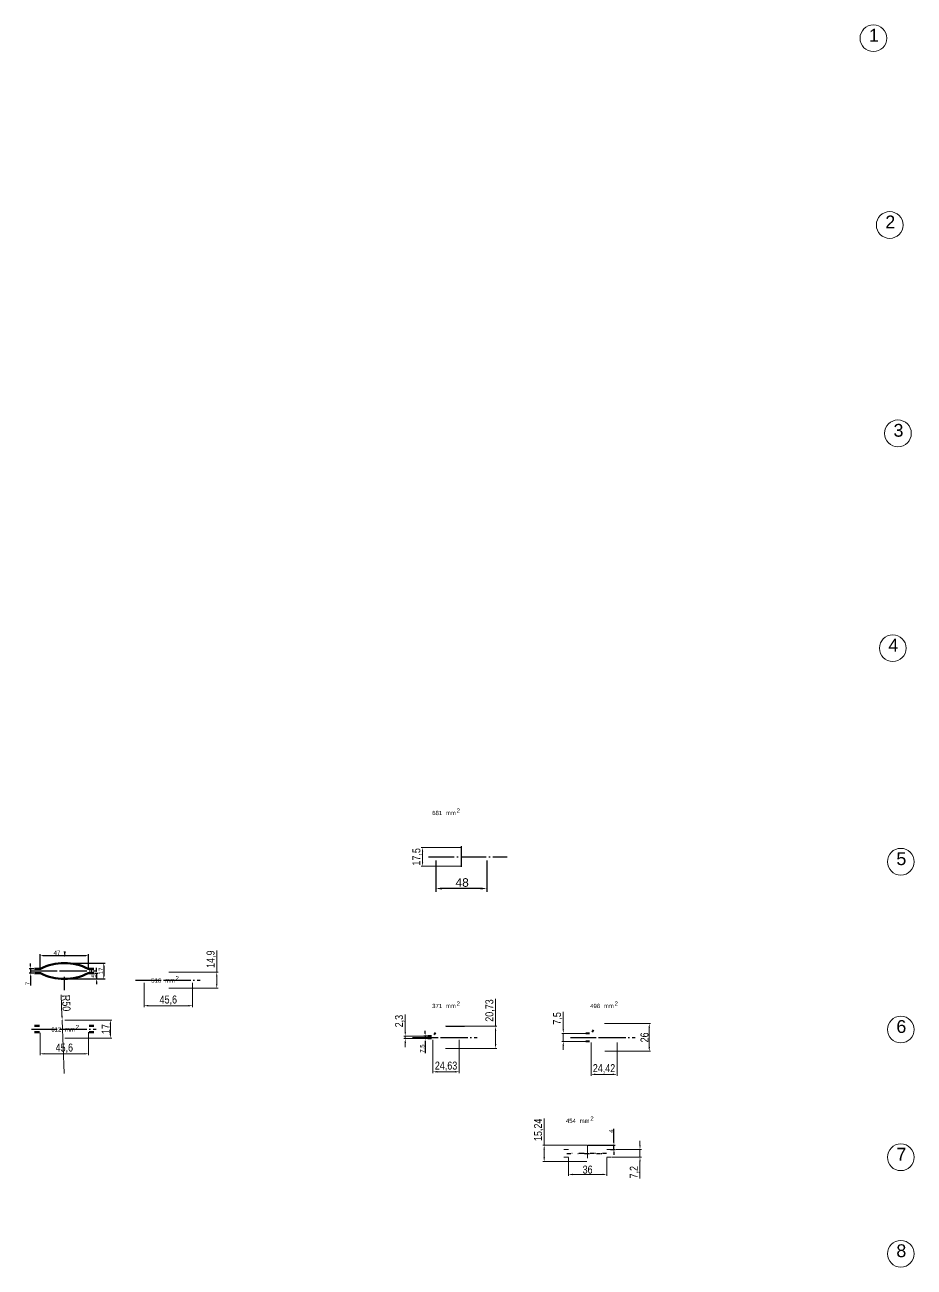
# Model space of a CAD drawing. Header units: millimetres. Extents: x 1526 to 31626, y -4643 to 9189.
# Drawn here: x 14973 to 15807, y 3530 to 4694 of the extents above; entities that cross this region are included whole.
import ezdxf

# ---------------------------------------------------------------- set-up
doc = ezdxf.new("R2010")
doc.units = ezdxf.units.MM
doc.linetypes.add('ACAD_ISO04W100', pattern=[30, 24, -3, 0, -3])
for name, color, linetype, lineweight in [('apm', 4, 'Continuous', 30), ('apm2', 6, 'Continuous', 30), ('Main', 1, 'Continuous', 40), ('осевые', 1, 'ACAD_ISO04W100', 25), ('тонкая', 7, 'Continuous', 20), ('тонкий', 7, 'Continuous', 20)]:
    doc.layers.add(name, color=color, linetype=linetype, lineweight=lineweight)
doc.layers.add('Center', color=6, linetype='ACAD_ISO04W100')
doc.styles.add('s1v4', font='arial.ttf', dxfattribs={"height": 4})
doc.styles.add('s3v2.5', font='arial.ttf', dxfattribs={"width": 0.8, "height": 7.5})
doc.styles.get("Standard").update_dxf_attribs({"font": 'arial.ttf'})
doc.dimstyles.new('ISO-25', dxfattribs={"dimtxt": 2.5, "dimasz": 2.5, "dimexe": 1.25, "dimexo": 0.625, "dimtad": 1, "dimtxsty": 'Standard', "dimcen": 2.5, "dimadec": 0, "dimazin": 0, "dimtfac": 1, "dimtmove": 0, "dimatfit": 3, "dimfxl": 1, "dimarcsym": 0})
doc.dimstyles.new('s2v4', dxfattribs={"dimtxt": 8, "dimasz": 6, "dimexe": 3, "dimexo": 0, "dimgap": 1.5, "dimtad": 1, "dimtxsty": 'Standard', "dimcen": 2.5, "dimadec": 0, "dimazin": 0, "dimtfac": 1, "dimtmove": 0, "dimatfit": 3, "dimfxl": 1, "dimarcsym": 0})
doc.dimstyles.new('s3v2.5', dxfattribs={"dimtxt": 7.5, "dimasz": 4, "dimexe": 1.25, "dimexo": 0.625, "dimtad": 1, "dimtxsty": 's3v2.5', "dimcen": 1.5, "dimclrd": 6, "dimclre": 256, "dimclrt": 1, "dimadec": 0, "dimazin": 0, "dimtfac": 1, "dimtmove": 0, "dimatfit": 3, "dimfxl": 1, "dimlwd": -1, "dimlwe": -1, "dimarcsym": 0})

# ---------------------------------------------------------------- blocks, each defined once
blk = doc.blocks.new('*D554')
at = {"color": 0, "lineweight": -2, "transparency": 16777216}
for p, q in [((14987.2, 3810), (14987.2, 3823.3)), ((14989.7, 3822), (15030.3, 3822)), ((15032.8, 3810.1), (15032.8, 3823.3))]:
    blk.add_line(p, q, dxfattribs=at)
at = {"color": 0, "transparency": 16777216}
for points in [[(14989.7, 3822.4), (14989.7, 3821.6), (14987.2, 3822)], [(15030.3, 3822.4), (15030.3, 3821.6), (15032.8, 3822)]]:
    blk.add_solid(points, dxfattribs=at)
at = {"layer": 'Defpoints', "color": 0, "transparency": 16777216}
for p in [(15032.8, 3822), (14987.2, 3809.4), (15032.8, 3809.5)]:
    blk.add_point(p, dxfattribs=at)
at = {"color": 0, "transparency": 16777216, "insert": (15003.1, 3824.6), "char_height": 4, "attachment_point": 5}
blk.add_mtext('47', dxfattribs=at)
blk = doc.blocks.new('*D555')
at = {"color": 0, "lineweight": -2, "transparency": 16777216}
for p, q in [((15040.3, 3808.1), (15040.3, 3810.6)), ((15010.6, 3800.1), (15041.6, 3800.1)), ((15038.4, 3805.6), (15041.6, 3805.6)), ((15040.3, 3805.6), (15040.3, 3800.1)), ((15040.3, 3797.6), (15040.3, 3795.1))]:
    blk.add_line(p, q, dxfattribs=at)
at = {"color": 0, "transparency": 16777216}
for points in [[(15039.9, 3808.1), (15040.7, 3808.1), (15040.3, 3805.6)], [(15039.9, 3797.6), (15040.7, 3797.6), (15040.3, 3800.1)]]:
    blk.add_solid(points, dxfattribs=at)
at = {"layer": 'Defpoints', "color": 0, "transparency": 16777216}
for p in [(15010, 3800.1), (15037.8, 3805.6), (15040.3, 3800.1)]:
    blk.add_point(p, dxfattribs=at)
at = {"color": 0, "transparency": 16777216, "insert": (15037.7, 3802.9), "char_height": 4, "attachment_point": 5, "rotation": 90}
blk.add_mtext('5', dxfattribs=at)
blk = doc.blocks.new('*D556')
at = {"color": 0, "lineweight": -2, "transparency": 16777216}
for p, q in [((15010.6, 3815), (15048.2, 3815)), ((15046.9, 3812.5), (15046.9, 3802.6)), ((15010.6, 3800.1), (15048.2, 3800.1))]:
    blk.add_line(p, q, dxfattribs=at)
at = {"color": 0, "transparency": 16777216}
for points in [[(15046.5, 3812.5), (15047.4, 3812.5), (15046.9, 3815)], [(15046.5, 3802.6), (15047.4, 3802.6), (15046.9, 3800.1)]]:
    blk.add_solid(points, dxfattribs=at)
at = {"layer": 'Defpoints', "color": 0, "transparency": 16777216}
for p in [(15010, 3815), (15010, 3800.1), (15046.9, 3800.1)]:
    blk.add_point(p, dxfattribs=at)
at = {"color": 0, "transparency": 16777216, "insert": (15044.3, 3807.6), "char_height": 4, "attachment_point": 5, "rotation": 90}
blk.add_mtext('17', dxfattribs=at)
blk = doc.blocks.new('*D557')
at = {"color": 0, "lineweight": -2, "transparency": 16777216}
for p, q in [((14981.5, 3809.5), (14977, 3809.5)), ((14978.2, 3812), (14978.2, 3814.5)), ((14978.2, 3809.5), (14978.2, 3805.6)), ((14981.5, 3805.6), (14977, 3805.6)), ((14978.2, 3803.1), (14978.2, 3793.9))]:
    blk.add_line(p, q, dxfattribs=at)
at = {"color": 0, "transparency": 16777216}
for points in [[(14977.8, 3812), (14978.6, 3812), (14978.2, 3809.5)], [(14977.8, 3803.1), (14978.6, 3803.1), (14978.2, 3805.6)]]:
    blk.add_solid(points, dxfattribs=at)
at = {"layer": 'Defpoints', "color": 0, "transparency": 16777216}
for p in [(14982.2, 3809.5), (14978.2, 3805.6), (14982.2, 3805.6)]:
    blk.add_point(p, dxfattribs=at)
at = {"color": 0, "transparency": 16777216, "insert": (14975.6, 3795.8), "char_height": 4, "attachment_point": 5, "rotation": 90}
blk.add_mtext('7', dxfattribs=at)
blk = doc.blocks.new('*D558')
at = {"layer": 'Defpoints', "color": 0, "transparency": 16777216}
for p in [(15084.7, 3797), (15130.3, 3797), (15084.7, 3775)]:
    blk.add_point(p, dxfattribs=at)
at = {"layer": 'тонкая', "transparency": 16777216}
for p, q in [((15084.7, 3796.3), (15084.7, 3773.8)), ((15130.3, 3796.3), (15130.3, 3773.8))]:
    blk.add_line(p, q, dxfattribs=at)
at = {"layer": 'тонкая', "color": 6, "transparency": 16777216}
blk.add_line((15126.3, 3775), (15088.7, 3775), dxfattribs=at)
for points in [[(15088.7, 3775.7), (15088.7, 3774.3), (15084.7, 3775)], [(15126.3, 3775.7), (15126.3, 3774.3), (15130.3, 3775)]]:
    blk.add_solid(points, dxfattribs=at)
at = {"layer": 'тонкая', "color": 1, "transparency": 16777216, "insert": (15107.5, 3780.1), "char_height": 7.5, "attachment_point": 5, "style": 's3v2.5'}
blk.add_mtext('45,6', dxfattribs=at)
blk = doc.blocks.new('*D559')
at = {"layer": 'Defpoints', "color": 0, "transparency": 16777216}
for p in [(15107.5, 3806.4), (15152.9, 3806.4), (15107.5, 3791.5)]:
    blk.add_point(p, dxfattribs=at)
at = {"layer": 'тонкая', "color": 6, "transparency": 16777216}
for p, q in [((15152.9, 3806.4), (15152.9, 3826.7)), ((15152.9, 3795.5), (15152.9, 3802.4))]:
    blk.add_line(p, q, dxfattribs=at)
at = {"layer": 'тонкая', "transparency": 16777216}
for p, q in [((15108.1, 3806.4), (15154.1, 3806.4)), ((15108.1, 3791.5), (15154.1, 3791.5))]:
    blk.add_line(p, q, dxfattribs=at)
at = {"layer": 'тонкая', "color": 6, "transparency": 16777216}
for points in [[(15152.2, 3802.4), (15153.6, 3802.4), (15152.9, 3806.4)], [(15152.2, 3795.5), (15153.6, 3795.5), (15152.9, 3791.5)]]:
    blk.add_solid(points, dxfattribs=at)
at = {"layer": 'тонкая', "color": 1, "transparency": 16777216, "insert": (15147.8, 3818.6), "char_height": 7.5, "attachment_point": 5, "rotation": 90, "style": 's3v2.5'}
blk.add_mtext('14,9', dxfattribs=at)
blk = doc.blocks.new('*D560')
at = {"layer": 'Defpoints', "color": 0, "transparency": 16777216}
for p in [(14987.2, 3750.1), (15032.8, 3751), (14987.2, 3730)]:
    blk.add_point(p, dxfattribs=at)
at = {"layer": 'тонкая', "transparency": 16777216}
for p, q in [((14987.2, 3749.5), (14987.2, 3728.7)), ((15032.8, 3750.3), (15032.8, 3728.7))]:
    blk.add_line(p, q, dxfattribs=at)
at = {"layer": 'тонкая', "color": 6, "transparency": 16777216}
blk.add_line((15028.8, 3730), (14991.2, 3730), dxfattribs=at)
for points in [[(14991.2, 3730.6), (14991.2, 3729.3), (14987.2, 3730)], [(15028.8, 3730.6), (15028.8, 3729.3), (15032.8, 3730)]]:
    blk.add_solid(points, dxfattribs=at)
at = {"layer": 'тонкая', "color": 1, "transparency": 16777216, "insert": (15010, 3735.1), "char_height": 7.5, "attachment_point": 5, "style": 's3v2.5'}
blk.add_mtext('45,6', dxfattribs=at)
blk = doc.blocks.new('*D561')
at = {"layer": 'Defpoints', "color": 0, "transparency": 16777216}
for p in [(15010, 3761.6), (15053.2, 3761.6), (15010, 3744.6)]:
    blk.add_point(p, dxfattribs=at)
at = {"layer": 'тонкая', "transparency": 16777216}
for p, q in [((15010.6, 3761.6), (15054.4, 3761.6)), ((15010.6, 3744.6), (15054.4, 3744.6))]:
    blk.add_line(p, q, dxfattribs=at)
at = {"layer": 'тонкая', "color": 6, "transparency": 16777216}
blk.add_line((15053.2, 3748.6), (15053.2, 3757.6), dxfattribs=at)
for points in [[(15052.5, 3757.6), (15053.9, 3757.6), (15053.2, 3761.6)], [(15052.5, 3748.6), (15053.9, 3748.6), (15053.2, 3744.6)]]:
    blk.add_solid(points, dxfattribs=at)
at = {"layer": 'тонкая', "color": 1, "transparency": 16777216, "insert": (15048.8, 3753.1), "char_height": 7.5, "attachment_point": 5, "rotation": 90, "style": 's3v2.5'}
blk.add_mtext('17', dxfattribs=at)
blk = doc.blocks.new('*D562')
at = {"layer": 'Defpoints', "color": 0, "transparency": 16777216}
for p in [(15008, 3761.6), (15010, 3711.6)]:
    blk.add_point(p, dxfattribs=at)
at = {"layer": 'тонкая', "color": 6, "transparency": 16777216}
for p, q in [((15007, 3785.1), (15007.8, 3765.6)), ((15010, 3711.6), (15008, 3761.6))]:
    blk.add_line(p, q, dxfattribs=at)
blk.add_solid([(15008.5, 3765.6), (15007.1, 3765.6), (15008, 3761.6)], dxfattribs=at)
at = {"layer": 'тонкая', "color": 1, "transparency": 16777216, "insert": (15011.8, 3777.5), "char_height": 7.5, "attachment_point": 5, "rotation": 272.2869, "style": 's3v2.5'}
blk.add_mtext('R50', dxfattribs=at)
blk = doc.blocks.new('*D567')
at = {"layer": 'Defpoints', "color": 0, "transparency": 16777216}
for p in [(15358.2, 3911.1), (15406.2, 3911.1), (15358.2, 3884.8)]:
    blk.add_point(p, dxfattribs=at)
at = {"layer": 'тонкий', "color": 0, "lineweight": -2, "transparency": 16777216}
for p, q in [((15358.2, 3911.1), (15358.2, 3881.8)), ((15406.2, 3911.1), (15406.2, 3881.8)), ((15400.2, 3884.8), (15364.2, 3884.8))]:
    blk.add_line(p, q, dxfattribs=at)
at = {"layer": 'тонкий', "color": 0, "transparency": 16777216}
for points in [[(15364.2, 3885.8), (15364.2, 3883.8), (15358.2, 3884.8)], [(15400.2, 3885.8), (15400.2, 3883.8), (15406.2, 3884.8)]]:
    blk.add_solid(points, dxfattribs=at)
at = {"layer": 'тонкий', "color": 0, "transparency": 16777216, "insert": (15383, 3890.4), "char_height": 8, "attachment_point": 5}
blk.add_mtext('48', dxfattribs=at)
blk = doc.blocks.new('*D568')
at = {"layer": 'Defpoints', "color": 0, "transparency": 16777216}
for p in [(15345.9, 3923.2), (15382.2, 3923.2), (15382.8, 3905.7)]:
    blk.add_point(p, dxfattribs=at)
at = {"layer": 'тонкая', "transparency": 16777216}
for p, q in [((15381.6, 3923.2), (15344.6, 3923.2)), ((15382.2, 3905.7), (15344.6, 3905.7))]:
    blk.add_line(p, q, dxfattribs=at)
at = {"layer": 'тонкая', "color": 6, "transparency": 16777216}
blk.add_line((15345.9, 3909.7), (15345.9, 3919.2), dxfattribs=at)
for points in [[(15345.2, 3919.2), (15346.5, 3919.2), (15345.9, 3923.2)], [(15345.2, 3909.7), (15346.5, 3909.7), (15345.9, 3905.7)]]:
    blk.add_solid(points, dxfattribs=at)
at = {"layer": 'тонкая', "color": 1, "transparency": 16777216, "insert": (15340.7, 3914.5), "char_height": 7.5, "attachment_point": 5, "rotation": 90, "style": 's3v2.5'}
blk.add_mtext('17,5', dxfattribs=at)
blk = doc.blocks.new('*D569')
at = {"color": 0, "lineweight": -2, "transparency": 16777216}
for p, q in [((15348.3, 3749), (15348.3, 3751.5)), ((15350.1, 3746.5), (15347, 3746.5)), ((15350.1, 3744.2), (15347, 3744.2)), ((15348.3, 3746.5), (15348.3, 3744.2)), ((15348.3, 3741.7), (15348.3, 3730.6))]:
    blk.add_line(p, q, dxfattribs=at)
at = {"color": 0, "transparency": 16777216}
for points in [[(15347.9, 3749), (15348.7, 3749), (15348.3, 3746.5)], [(15347.9, 3741.7), (15348.7, 3741.7), (15348.3, 3744.2)]]:
    blk.add_solid(points, dxfattribs=at)
at = {"layer": 'Defpoints', "color": 0, "transparency": 16777216}
for p in [(15348.3, 3744.2), (15350.7, 3746.5), (15350.7, 3744.2)]:
    blk.add_point(p, dxfattribs=at)
at = {"color": 0, "transparency": 16777216, "insert": (15345.6, 3734.9), "char_height": 4, "attachment_point": 5, "rotation": 90}
blk.add_mtext('7.5', dxfattribs=at)
blk = doc.blocks.new('*D570')
at = {"layer": 'Defpoints', "color": 0, "transparency": 16777216}
for p in [(15355.6, 3743.8), (15380.3, 3743.7), (15355.6, 3713.1)]:
    blk.add_point(p, dxfattribs=at)
at = {"layer": 'тонкая', "transparency": 16777216}
for p, q in [((15355.6, 3743.1), (15355.6, 3711.8)), ((15380.3, 3743.1), (15380.3, 3711.8))]:
    blk.add_line(p, q, dxfattribs=at)
at = {"layer": 'тонкая', "color": 6, "transparency": 16777216}
blk.add_line((15376.3, 3713.1), (15359.6, 3713.1), dxfattribs=at)
for points in [[(15359.6, 3713.8), (15359.6, 3712.4), (15355.6, 3713.1)], [(15376.3, 3713.8), (15376.3, 3712.4), (15380.3, 3713.1)]]:
    blk.add_solid(points, dxfattribs=at)
at = {"layer": 'тонкая', "color": 1, "transparency": 16777216, "insert": (15367.9, 3718.2), "char_height": 7.5, "attachment_point": 5, "style": 's3v2.5'}
blk.add_mtext('24,63', dxfattribs=at)
blk = doc.blocks.new('*D571')
at = {"layer": 'Defpoints', "color": 0, "transparency": 16777216}
for p in [(15366.7, 3755.7), (15414.3, 3755.7), (15366.7, 3735)]:
    blk.add_point(p, dxfattribs=at)
at = {"layer": 'тонкая', "color": 6, "transparency": 16777216}
for p, q in [((15414.3, 3755.7), (15414.3, 3781.3)), ((15414.3, 3739), (15414.3, 3751.7))]:
    blk.add_line(p, q, dxfattribs=at)
at = {"layer": 'тонкая', "transparency": 16777216}
for p, q in [((15367.3, 3755.7), (15415.6, 3755.7)), ((15367.3, 3735), (15415.6, 3735))]:
    blk.add_line(p, q, dxfattribs=at)
at = {"layer": 'тонкая', "color": 6, "transparency": 16777216}
for points in [[(15413.7, 3751.7), (15415, 3751.7), (15414.3, 3755.7)], [(15413.7, 3739), (15415, 3739), (15414.3, 3735)]]:
    blk.add_solid(points, dxfattribs=at)
at = {"layer": 'тонкая', "color": 1, "transparency": 16777216, "insert": (15409.2, 3770.5), "char_height": 7.5, "attachment_point": 5, "rotation": 90, "style": 's3v2.5'}
blk.add_mtext('20,73', dxfattribs=at)
blk = doc.blocks.new('*D572')
at = {"layer": 'Defpoints', "color": 0, "transparency": 16777216}
for p in [(15329.6, 3746.5), (15352.4, 3746.5), (15352.4, 3744.2)]:
    blk.add_point(p, dxfattribs=at)
at = {"layer": 'тонкая', "color": 6, "transparency": 16777216}
for p, q in [((15329.6, 3750.5), (15329.6, 3766.7)), ((15329.6, 3744.2), (15329.6, 3746.5)), ((15329.6, 3740.2), (15329.6, 3736.2))]:
    blk.add_line(p, q, dxfattribs=at)
at = {"layer": 'тонкая', "transparency": 16777216}
for p, q in [((15351.8, 3746.5), (15328.4, 3746.5)), ((15351.8, 3744.2), (15328.4, 3744.2))]:
    blk.add_line(p, q, dxfattribs=at)
at = {"layer": 'тонкая', "color": 6, "transparency": 16777216}
for points in [[(15329, 3750.5), (15330.3, 3750.5), (15329.6, 3746.5)], [(15329, 3740.2), (15330.3, 3740.2), (15329.6, 3744.2)]]:
    blk.add_solid(points, dxfattribs=at)
at = {"layer": 'тонкая', "color": 1, "transparency": 16777216, "insert": (15324.5, 3760.6), "char_height": 7.5, "attachment_point": 5, "rotation": 90, "style": 's3v2.5'}
blk.add_mtext('2,3', dxfattribs=at)
blk = doc.blocks.new('*D573')
at = {"layer": 'Defpoints', "color": 0, "transparency": 16777216}
for p in [(15477.8, 3749.1), (15500.5, 3749.1), (15499.8, 3741.6)]:
    blk.add_point(p, dxfattribs=at)
at = {"layer": 'тонкая', "color": 6, "transparency": 16777216}
for p, q in [((15477.8, 3753.1), (15477.8, 3769.2)), ((15477.8, 3741.6), (15477.8, 3749.1)), ((15477.8, 3737.6), (15477.8, 3733.6))]:
    blk.add_line(p, q, dxfattribs=at)
at = {"layer": 'тонкая', "transparency": 16777216}
for p, q in [((15499.9, 3749.1), (15476.5, 3749.1)), ((15499.2, 3741.6), (15476.5, 3741.6))]:
    blk.add_line(p, q, dxfattribs=at)
at = {"layer": 'тонкая', "color": 6, "transparency": 16777216}
for points in [[(15477.1, 3753.1), (15478.4, 3753.1), (15477.8, 3749.1)], [(15477.1, 3737.6), (15478.4, 3737.6), (15477.8, 3741.6)]]:
    blk.add_solid(points, dxfattribs=at)
at = {"layer": 'тонкая', "color": 1, "transparency": 16777216, "insert": (15472.6, 3763.1), "char_height": 7.5, "attachment_point": 5, "rotation": 90, "style": 's3v2.5'}
blk.add_mtext('7,5', dxfattribs=at)
blk = doc.blocks.new('*D574')
at = {"layer": 'Defpoints', "color": 0, "transparency": 16777216}
for p in [(15516, 3758.3), (15516.2, 3732.3), (15558.4, 3732.3)]:
    blk.add_point(p, dxfattribs=at)
at = {"layer": 'тонкая', "transparency": 16777216}
for p, q in [((15516.6, 3758.3), (15559.7, 3758.3)), ((15516.8, 3732.3), (15559.7, 3732.3))]:
    blk.add_line(p, q, dxfattribs=at)
at = {"layer": 'тонкая', "color": 6, "transparency": 16777216}
blk.add_line((15558.4, 3754.3), (15558.4, 3736.3), dxfattribs=at)
for points in [[(15557.7, 3754.3), (15559.1, 3754.3), (15558.4, 3758.3)], [(15557.7, 3736.3), (15559.1, 3736.3), (15558.4, 3732.3)]]:
    blk.add_solid(points, dxfattribs=at)
at = {"layer": 'тонкая', "color": 1, "transparency": 16777216, "insert": (15554, 3745.3), "char_height": 7.5, "attachment_point": 5, "rotation": 90, "style": 's3v2.5'}
blk.add_mtext('26', dxfattribs=at)
blk = doc.blocks.new('*D575')
at = {"layer": 'Defpoints', "color": 0, "transparency": 16777216}
for p in [(15503.8, 3741.2), (15528.2, 3741), (15503.8, 3710.7)]:
    blk.add_point(p, dxfattribs=at)
at = {"layer": 'тонкая', "transparency": 16777216}
for p, q in [((15503.8, 3740.5), (15503.8, 3709.4)), ((15528.2, 3740.4), (15528.2, 3709.4))]:
    blk.add_line(p, q, dxfattribs=at)
at = {"layer": 'тонкая', "color": 6, "transparency": 16777216}
blk.add_line((15524.2, 3710.7), (15507.8, 3710.7), dxfattribs=at)
for points in [[(15507.8, 3711.4), (15507.8, 3710), (15503.8, 3710.7)], [(15524.2, 3711.4), (15524.2, 3710), (15528.2, 3710.7)]]:
    blk.add_solid(points, dxfattribs=at)
at = {"layer": 'тонкая', "color": 1, "transparency": 16777216, "insert": (15516, 3715.8), "char_height": 7.5, "attachment_point": 5, "style": 's3v2.5'}
blk.add_mtext('24,42', dxfattribs=at)
blk = doc.blocks.new('*D576')
at = {"color": 0, "lineweight": -2, "transparency": 16777216}
for p, q in [((15525.2, 3646.8), (15525.2, 3659.5)), ((15500.6, 3644.3), (15526.5, 3644.3)), ((15525.2, 3640.3), (15525.2, 3644.3)), ((15522, 3640.3), (15526.5, 3640.3)), ((15525.2, 3637.8), (15525.2, 3635.3))]:
    blk.add_line(p, q, dxfattribs=at)
at = {"color": 0, "transparency": 16777216}
for points in [[(15524.8, 3646.8), (15525.7, 3646.8), (15525.2, 3644.3)], [(15524.8, 3637.8), (15525.7, 3637.8), (15525.2, 3640.3)]]:
    blk.add_solid(points, dxfattribs=at)
at = {"layer": 'Defpoints', "color": 0, "transparency": 16777216}
for p in [(15500, 3644.3), (15525.2, 3644.3), (15521.4, 3640.3)]:
    blk.add_point(p, dxfattribs=at)
at = {"color": 0, "transparency": 16777216, "insert": (15522.6, 3657.5), "char_height": 4, "attachment_point": 5, "rotation": 90}
blk.add_mtext('4', dxfattribs=at)
blk = doc.blocks.new('*D577')
at = {"layer": 'Defpoints', "color": 0, "transparency": 16777216}
for p in [(15522.8, 3633.1), (15526.5, 3640.3), (15549.7, 3633.1)]:
    blk.add_point(p, dxfattribs=at)
at = {"layer": 'тонкая', "color": 6, "transparency": 16777216}
for p, q in [((15549.7, 3644.3), (15549.7, 3648.3)), ((15549.7, 3640.3), (15549.7, 3633.1)), ((15549.7, 3629.1), (15549.7, 3613))]:
    blk.add_line(p, q, dxfattribs=at)
at = {"layer": 'тонкая', "transparency": 16777216}
for p, q in [((15523.4, 3633.1), (15551, 3633.1)), ((15527.1, 3640.3), (15551, 3640.3))]:
    blk.add_line(p, q, dxfattribs=at)
at = {"layer": 'тонкая', "color": 6, "transparency": 16777216}
for points in [[(15549.1, 3644.3), (15550.4, 3644.3), (15549.7, 3640.3)], [(15549.1, 3629.1), (15550.4, 3629.1), (15549.7, 3633.1)]]:
    blk.add_solid(points, dxfattribs=at)
at = {"layer": 'тонкая', "color": 1, "transparency": 16777216, "insert": (15544.6, 3619), "char_height": 7.5, "attachment_point": 5, "rotation": 90, "style": 's3v2.5'}
blk.add_mtext('7,2', dxfattribs=at)
blk = doc.blocks.new('*D578')
at = {"layer": 'Defpoints', "color": 0, "transparency": 16777216}
for p in [(15482.6, 3633.3), (15518.6, 3633.3), (15482.6, 3616.9)]:
    blk.add_point(p, dxfattribs=at)
at = {"layer": 'тонкая', "transparency": 16777216}
for p, q in [((15482.6, 3632.7), (15482.6, 3615.6)), ((15518.6, 3632.7), (15518.6, 3615.6))]:
    blk.add_line(p, q, dxfattribs=at)
at = {"layer": 'тонкая', "color": 6, "transparency": 16777216}
blk.add_line((15514.6, 3616.9), (15486.6, 3616.9), dxfattribs=at)
for points in [[(15486.6, 3617.6), (15486.6, 3616.2), (15482.6, 3616.9)], [(15514.6, 3617.6), (15514.6, 3616.2), (15518.6, 3616.9)]]:
    blk.add_solid(points, dxfattribs=at)
at = {"layer": 'тонкая', "color": 1, "transparency": 16777216, "insert": (15500.6, 3621.4), "char_height": 7.5, "attachment_point": 5, "style": 's3v2.5'}
blk.add_mtext('36', dxfattribs=at)
blk = doc.blocks.new('*D579')
at = {"layer": 'Defpoints', "color": 0, "transparency": 16777216}
for p in [(15459.9, 3644.3), (15500.6, 3644.3), (15500.6, 3629)]:
    blk.add_point(p, dxfattribs=at)
at = {"layer": 'тонкая', "color": 6, "transparency": 16777216}
for p, q in [((15459.9, 3644.3), (15459.9, 3669.2)), ((15459.9, 3633), (15459.9, 3640.3))]:
    blk.add_line(p, q, dxfattribs=at)
at = {"layer": 'тонкая', "transparency": 16777216}
for p, q in [((15500, 3644.3), (15458.6, 3644.3)), ((15500, 3629), (15458.6, 3629))]:
    blk.add_line(p, q, dxfattribs=at)
at = {"layer": 'тонкая', "color": 6, "transparency": 16777216}
for points in [[(15459.2, 3640.3), (15460.6, 3640.3), (15459.9, 3644.3)], [(15459.2, 3633), (15460.6, 3633), (15459.9, 3629)]]:
    blk.add_solid(points, dxfattribs=at)
at = {"layer": 'тонкая', "color": 1, "transparency": 16777216, "insert": (15454.8, 3658.7), "char_height": 7.5, "attachment_point": 5, "rotation": 90, "style": 's3v2.5'}
blk.add_mtext('15,24', dxfattribs=at)

msp = doc.modelspace()

# ---------------------------------------------------------------- linework, layer by layer
for p, q in [((15035.50305, 3809.50114), (15035.50305, 3805.60114)), ((15367.95163, 3755.70531), (15385.27712, 3755.70531))]:
    msp.add_line(p, q)
at = {"color": 3, "linetype": 'ByBlock'}
for p, q in [((15481.01873, 3636.65324), (15484.97188, 3636.65324)), ((15486.04458, 3636.65324), (15485.67183, 3636.65324)), ((15491.36609, 3636.65324), (15491.73883, 3636.65324)), ((15496.39193, 3636.65324), (15492.43878, 3636.65324)), ((15497.27037, 3636.65324), (15496.89763, 3636.65324)), ((15497.77606, 3636.65324), (15501.72921, 3636.65324)), ((15502.23491, 3636.65324), (15502.60765, 3636.65324)), ((15507.0665, 3636.65324), (15503.11335, 3636.65324)), ((15508.13919, 3636.65324), (15507.76645, 3636.65324)), ((15508.82337, 3636.65324), (15512.77652, 3636.65324)), ((15513.4607, 3636.65324), (15513.83345, 3636.65324)), ((15518.47078, 3636.65324), (15514.51763, 3636.65324))]:
    msp.add_line(p, q, dxfattribs=at)
at = {"layer": 'apm', "color": 6, "linetype": 'ByBlock'}
msp.add_solid([(15011.37548, 3825.941), (15009.37548, 3825.941), (15010.37548, 3819.941)], dxfattribs=at)
at = {"layer": 'apm2', "linetype": 'ByBlock'}
msp.add_line((15010.02542, 3789.54607), (15010.02542, 3801.95295), dxfattribs=at)
at = {"layer": 'Center'}
for p, q in [((14979.14992, 3807.55114), (15011.83296, 3807.55114)), ((15007.03065, 3807.55114), (15039.71369, 3807.55114)), ((15076.6769, 3798.98151), (15109.35994, 3798.98151)), ((15104.55763, 3798.98151), (15137.24067, 3798.98151)), ((14979.14992, 3753.12945), (15011.83296, 3753.12945)), ((15007.03065, 3753.12945), (15039.71369, 3753.12945)), ((15336.40017, 3745.30531), (15369.08321, 3745.30531)), ((15364.2809, 3745.30531), (15396.96395, 3745.30531)), ((15484.52681, 3745.30531), (15517.20986, 3745.30531)), ((15512.40754, 3745.30531), (15545.09059, 3745.30531))]:
    msp.add_line(p, q, dxfattribs=at)
at = {"layer": 'Main', "lineweight": 50}
for p, q in [((14986.68673, 3809.50114), (14982.16428, 3809.50114)), ((15033.24182, 3809.50114), (15037.76428, 3809.50114)), ((14986.68673, 3805.60114), (14982.16428, 3805.60114)), ((15033.24182, 3805.60114), (15037.76428, 3805.60114)), ((14986.68673, 3756.12945), (14982.16428, 3756.12945)), ((14986.68673, 3750.12945), (14982.16428, 3750.12945)), ((15033.24182, 3756.12945), (15037.76428, 3756.12945)), ((15033.24182, 3750.12945), (15037.76428, 3750.12945))]:
    msp.add_line(p, q, dxfattribs=at)
at = {"layer": 'Main'}
for p, q in [((15356.79493, 3747.99528), (15358.03147, 3749.76125)), ((15504.92157, 3750.59528), (15506.15812, 3752.36125))]:
    msp.add_line(p, q, dxfattribs=at)
at = {"layer": 'Main', "lineweight": 40}
for p, q in [((15502.28157, 3749.05531), (15498.8133, 3749.05531)), ((15354.15493, 3746.45531), (15350.68665, 3746.45531)), ((15354.15493, 3744.15531), (15350.68665, 3744.15531)), ((15502.28157, 3741.55531), (15498.8133, 3741.55531))]:
    msp.add_line(p, q, dxfattribs=at)
at = {"layer": 'Main', "lineweight": 50}
for centre, radius, start, end in [((14986.68673, 3811.50114), 2, 270, 296.59269436), ((15009.96428, 3765.00216), 50, 63.40730564, 116.59269436), ((15033.24182, 3811.50114), 2, 243.40730564, 270), ((14986.68673, 3803.60114), 2, 63.40730564, 90), ((15009.96428, 3850.10013), 50, 243.40730564, 296.59269436), ((15033.24182, 3803.60114), 2, 90, 116.59269436)]:
    msp.add_arc(centre, radius, start, end, dxfattribs=at)
at = {"layer": 'осевые'}
for p, q in [((15382.21421, 3924.35708), (15382.21421, 3905.05703)), ((15351.52513, 3914.45703), (15425.15721, 3914.45703))]:
    msp.add_line(p, q, dxfattribs=at)
at = {"layer": 'тонкая'}
for p, q in [((15500.57734, 3644.25266), (15500.57734, 3632.14808)), ((15482.57734, 3640.25324), (15478.3445, 3640.25324)), ((15482.57734, 3633.05324), (15478.3445, 3633.05324)), ((15518.57734, 3640.25324), (15522.81018, 3640.25324)), ((15518.57734, 3633.05324), (15522.81018, 3633.05324))]:
    msp.add_line(p, q, dxfattribs=at)
for centre in [(15768.57808, 4681.52458), (15783.88951, 4506.51413), (15791.5806, 4311.29479), (15786.72432, 4109.98898), (15794.25433, 3909.90069), (15794.25433, 3752.67384), (15794.25433, 3633.01446), (15794.25433, 3542.57424)]:
    msp.add_circle(centre, 12.53226, dxfattribs=at)

# ---------------------------------------------------------------- texts
at = {"layer": 'тонкая', "style": 's1v4'}
for s, p in [('2', (15377.77688, 3955.79631)), ('681', (15354.89898, 3953.58946)), ('mm', (15367.70691, 3953.65176)), ('516', (15091.41338, 3796.62641)), ('mm', (15104.22131, 3796.68871)), ('2', (15114.29128, 3798.83325)), ('371', (15354.89898, 3772.7624)), ('mm', (15367.70691, 3772.82469)), ('2', (15377.77688, 3774.96924)), ('498', (15503.02562, 3772.7624)), ('mm', (15515.83355, 3772.82469)), ('2', (15525.90352, 3774.96924)), ('612', (14997.78049, 3750.77435)), ('mm', (15010.58843, 3750.83665)), ('2', (15020.6584, 3752.98119)), ('454', (15480.30615, 3665.1116)), ('mm', (15493.11408, 3665.1739)), ('2', (15503.18405, 3667.31845))]:
    msp.add_text(s, height=4, dxfattribs=at).set_placement(p)
at = {"layer": 'тонкий', "style": 's1v4'}
for s, p in [('1', (15764.41504, 4678.37415)), ('2', (15779.72647, 4503.3637)), ('3', (15787.41756, 4308.14436)), ('4', (15782.56128, 4106.83854)), ('5', (15790.09129, 3906.75026)), ('6', (15790.09129, 3749.5234)), ('7', (15790.09129, 3629.86403)), ('8', (15790.09129, 3539.4238))]:
    msp.add_text(s, height=12, dxfattribs=at).set_placement(p)

# ---------------------------------------------------------------- dimensions: what is measured, and where the dimension line sits
dim = msp.add_linear_dim(base=(15032.76428, 3822.01623), p1=(14987.16428, 3809.40114), p2=(15032.76428, 3809.45899), text='47', dimstyle='ISO-25', override={"dimtxt": 4})
dim.commit()
dim.dimension.update_dxf_attribs({"geometry": '*D554', "text_midpoint": (15003.1302, 3822.01623), "dimtype": 160})
for base, p1, p2, text, picture, middle in [((14978.21353, 3805.60114), (14982.16428, 3809.50114), (14982.16428, 3805.60114), '7', '*D557', (14978.21353, 3795.78839)), ((15046.93849, 3800.10013), (15009.96428, 3815.00216), (15009.96428, 3800.10013), '17', '*D556', (15046.93849, 3807.55114)), ((15525.23529, 3644.25266), (15521.37528, 3640.25324), (15499.95234, 3644.25266), '4', '*D576', (15525.23529, 3657.46918))]:
    dim = msp.add_linear_dim(base=base, p1=p1, p2=p2, angle=90, text=text, dimstyle='ISO-25', override={"dimtxt": 4})
    dim.commit()
    dim.dimension.update_dxf_attribs({"geometry": picture, "text_midpoint": middle, "dimtype": 160})
for base, p1, p2, text, picture, middle in [((15040.33127, 3800.10013), (15037.76428, 3805.60114), (15009.96428, 3800.10013), '5', '*D555', (15037.67216, 3802.85064)), ((15348.29777, 3744.15531), (15350.68665, 3746.45531), (15350.68665, 3744.15531), '7.5', '*D569', (15345.63866, 3734.89047))]:
    dim = msp.add_linear_dim(base=base, p1=p1, p2=p2, angle=90, text=text, dimstyle='ISO-25', override={"dimtxt": 4})
    dim.commit()
    dim.dimension.update_dxf_attribs({"geometry": picture, "text_midpoint": middle})
at = {"layer": 'тонкая'}
for base, p1, p2, picture, middle in [((15345.85416, 3923.20703), (15382.82388, 3905.71015), (15382.21421, 3923.20703), '*D568', (15340.722, 3914.45859)), ((15152.89186, 3806.43252), (15107.49126, 3791.5305), (15107.49126, 3806.43252), '*D559', (15147.7597, 3818.57389)), ((15414.32296, 3755.70531), (15366.7194, 3734.973), (15366.7194, 3755.70531), '*D571', (15409.1908, 3770.50493)), ((15053.19249, 3761.63046), (15009.96428, 3744.62844), (15009.96428, 3761.63046), '*D561', (15048.80214, 3753.12945)), ((15329.62411, 3746.45531), (15352.42079, 3744.15531), (15352.42079, 3746.45531), '*D572', (15324.49195, 3760.59327)), ((15477.75075, 3749.05531), (15499.81406, 3741.55531), (15500.54743, 3749.05531), '*D573', (15472.63394, 3763.14006)), ((15558.41622, 3732.30563), (15515.96617, 3758.30475), (15516.16378, 3732.30563), '*D574', (15553.96192, 3745.30519)), ((15459.88682, 3644.2743), (15500.57734, 3629.03218), (15500.57734, 3644.2743), '*D579', (15454.75466, 3658.72808)), ((15549.74418, 3633.05324), (15526.48529, 3640.25324), (15522.81018, 3633.05324), '*D577', (15544.61202, 3619.02169))]:
    dim = msp.add_linear_dim(base=base, p1=p1, p2=p2, angle=90, dimstyle='s3v2.5', dxfattribs=at)
    dim.commit()
    dim.dimension.update_dxf_attribs({"geometry": picture, "text_midpoint": middle})
for base, p1, p2, picture, middle in [((15084.69126, 3775.01156), (15130.29126, 3796.97366), (15084.69126, 3796.97366), '*D558', (15107.49126, 3780.14372)), ((14987.16428, 3729.98294), (15032.76428, 3750.95817), (14987.16428, 3750.12945), '*D560', (15009.96428, 3735.1151)), ((15355.62993, 3713.096), (15380.25959, 3743.74248), (15355.62993, 3743.76766), '*D570', (15367.94476, 3718.22816)), ((15503.75657, 3710.68471), (15528.17577, 3741.00682), (15503.75657, 3741.16766), '*D575', (15515.96617, 3715.81687)), ((15482.57734, 3616.8982), (15518.57734, 3633.29881), (15482.57734, 3633.29881), '*D578', (15500.57734, 3621.35505))]:
    dim = msp.add_linear_dim(base=base, p1=p1, p2=p2, dimstyle='s3v2.5', dxfattribs=at)
    dim.commit()
    dim.dimension.update_dxf_attribs({"geometry": picture, "text_midpoint": middle})
dim = msp.add_radius_dim(center=(15009.96428, 3711.63046), mpoint=(15007.96908, 3761.59064), dimstyle='s3v2.5', dxfattribs=at)
dim.commit()
dim.dimension.update_dxf_attribs({"geometry": '*D562', "text_midpoint": (15011.79001, 3777.53906)})
at = {"layer": 'тонкий'}
dim = msp.add_linear_dim(base=(15358.19124, 3884.79815), p1=(15406.23718, 3911.14036), p2=(15358.19124, 3911.14036), dimstyle='s2v4', override={"dimdec": 0}, dxfattribs=at)
dim.commit()
dim.dimension.update_dxf_attribs({"geometry": '*D567', "text_midpoint": (15383.03791, 3884.79815), "dimtype": 160})

doc.saveas('drawing.dxf')
